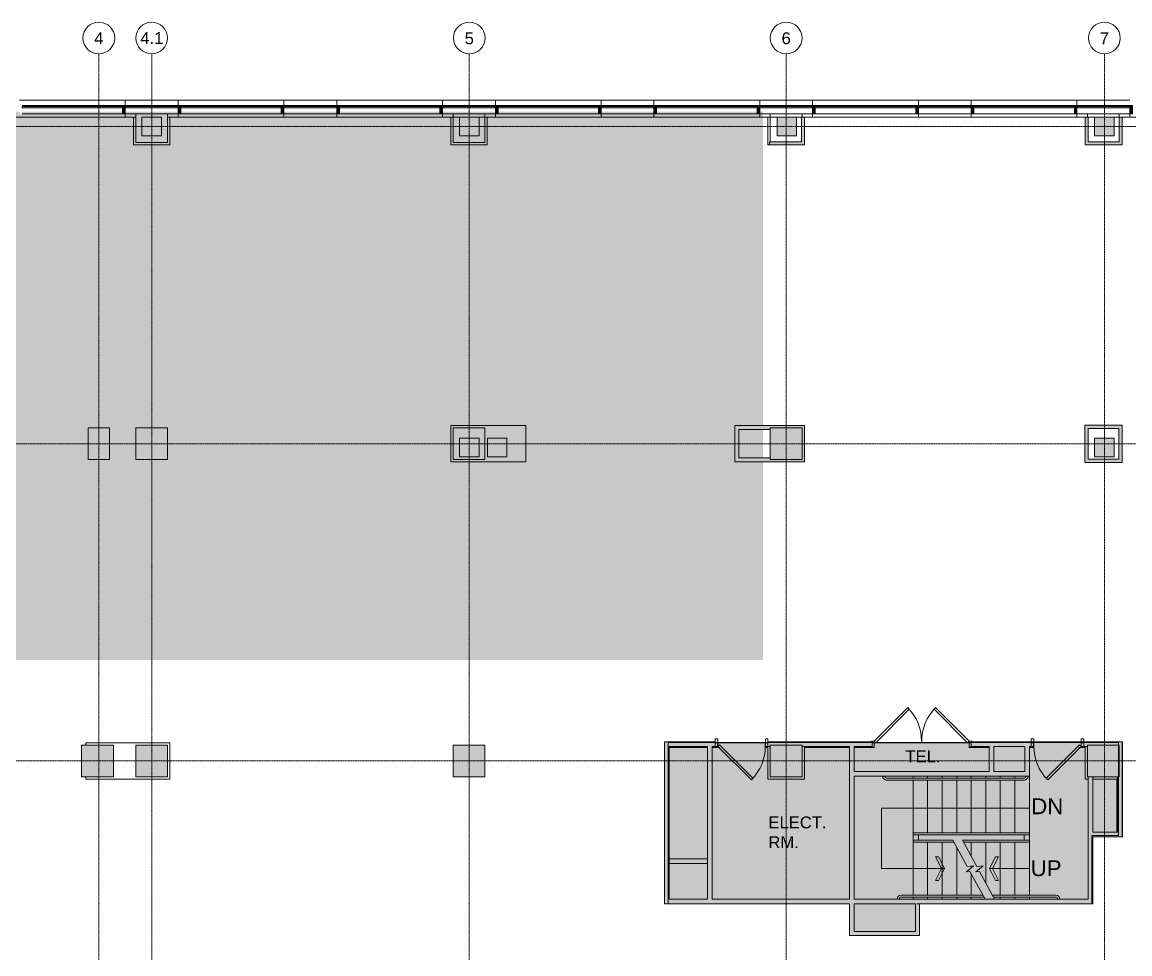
# Model space of a CAD drawing. Header units: inches. Extents: x 628 to 4002, y -382 to 1379.
# Drawn here: x 2270 to 3108, y 674 to 1379 of the extents above; entities that cross this region are included whole.
import ezdxf

# ---------------------------------------------------------------- set-up
doc = ezdxf.new("R2010")
doc.units = ezdxf.units.IN
doc.header["$MEASUREMENT"] = 0
doc.linetypes.add('Grid Line 1_2_', pattern=[0.875, 0.5, -0.125, 0.125, -0.125])
for name, color, linetype, lineweight in [('7200-WISCONSIN-AVE-6TH-FLOOR-031418_dwg', 8, 'Continuous', 9), ('A-DETL-GENF', 92, 'Continuous', 9), ('A-DETL-THIN', 151, 'Continuous', 9), ('A-DOOR', 31, 'Continuous', 13), ('A-DOOR-FRAM', 31, 'Continuous', 20), ('A-GLAZ-CURT', 52, 'Continuous', 13), ('A-GLAZ-CWMG', 51, 'Continuous', 13), ('A-WALL', 113, 'Continuous', 13), ('A-WALL-PATT', 111, 'Continuous', 13), ('Bb-col', 7, 'Continuous', 9), ('Bb-cor', 7, 'Continuous', 9), ('Bb-txt', 7, 'Continuous', 9), ('I-WALL', 2, 'Continuous', 13), ('Propidex Polylines', 7, 'Continuous', 9), ('S-COLS', 52, 'Continuous', 13), ('S-GRID', 1, 'Continuous', 9), ('S-GRID-IDEN', 1, 'Continuous', 9)]:
    doc.layers.add(name, color=color, linetype=linetype, lineweight=lineweight)
doc.styles.add('Arial', font='arial.ttf', dxfattribs={"height": 12})
doc.styles.add('Arial_1', font='arial.ttf', dxfattribs={"height": 9})
doc.styles.add('Swis721 Lt BT', font='swissl.ttf', dxfattribs={"height": 9})

# ---------------------------------------------------------------- blocks, each defined once
blk = doc.blocks.new('Concrete-Rectangular-Column - 24 x 24-4901126-6TH FLOOR DEMOLITION PLAN')
at = {"layer": 'S-COLS', "lineweight": 9}
blk.add_hatch(color=7, dxfattribs=at).paths.add_polyline_path([(12, -12), (12, 12), (-12, 12), (-12, -12)], flags=0)
at = {"layer": 'S-COLS', "color": 8, "lineweight": 20}
for p, q in [((12, 12), (-12, 12)), ((-12, 12), (-12, -12)), ((12, -12), (12, 12)), ((-12, -12), (12, -12))]:
    blk.add_line(p, q, dxfattribs=at)
blk = doc.blocks.new('Concrete-Rectangular-Column - 14_ x 14_-4901127-6TH FLOOR DEMOLITION PLAN')
at = {"layer": 'S-COLS', "lineweight": 9}
blk.add_hatch(color=7, dxfattribs=at).paths.add_polyline_path([(-7, -7.375), (7, -7.375), (7, 7.375), (-7, 7.375)], flags=0)
at = {"layer": 'S-COLS', "color": 8, "lineweight": 20}
for p, q in [((7, 7.375), (-7, 7.375)), ((-7, 7.375), (-7, -7.375)), ((7, -7.375), (7, 7.375)), ((-7, -7.375), (7, -7.375))]:
    blk.add_line(p, q, dxfattribs=at)
blk = doc.blocks.new('System Panel - Glazed-5927133-6TH FLOOR DEMOLITION PLAN')
at = {"layer": 'A-GLAZ-CURT', "lineweight": 9}
blk.add_hatch(color=7, dxfattribs=at).paths.add_polyline_path([(-38, 0.5), (-38, -0.5), (38, -0.5), (38, 0.5)], flags=0)
at = {"layer": 'A-GLAZ-CURT', "color": 8, "lineweight": 20}
for p, q in [((38, 0.5), (-38, 0.5)), ((-38, 0.5), (-38, -0.5)), ((38, -0.5), (38, 0.5)), ((-38, -0.5), (38, -0.5))]:
    blk.add_line(p, q, dxfattribs=at)
blk = doc.blocks.new('System Panel - Glazed-5927134-6TH FLOOR DEMOLITION PLAN')
at = {"layer": 'A-GLAZ-CURT', "lineweight": 9}
blk.add_hatch(color=7, dxfattribs=at).paths.add_polyline_path([(12, 0.5), (-20, 0.5), (-20, -0.5), (20, -0.5), (20, 0.5)], flags=0)
at = {"layer": 'A-GLAZ-CURT', "color": 8, "lineweight": 20}
for p, q in [((20, 0.5), (-20, 0.5)), ((-20, 0.5), (-20, -0.5)), ((20, -0.5), (20, 0.5)), ((-20, -0.5), (20, -0.5))]:
    blk.add_line(p, q, dxfattribs=at)
blk = doc.blocks.new('System Panel - Glazed-5927132-6TH FLOOR DEMOLITION PLAN')
at = {"layer": 'A-GLAZ-CURT', "lineweight": 9}
blk.add_hatch(color=7, dxfattribs=at).paths.add_polyline_path([(-20, 0.5), (-20, -0.5), (20, -0.5), (20, 0.5)], flags=0)
at = {"layer": 'A-GLAZ-CURT', "color": 8, "lineweight": 20}
for p, q in [((20, 0.5), (-20, 0.5)), ((-20, 0.5), (-20, -0.5)), ((20, -0.5), (20, 0.5)), ((-20, -0.5), (20, -0.5))]:
    blk.add_line(p, q, dxfattribs=at)
blk = doc.blocks.new('System Panel - Glazed-5927131-6TH FLOOR DEMOLITION PLAN')
at = {"layer": 'A-GLAZ-CURT', "lineweight": 9}
blk.add_hatch(color=7, dxfattribs=at).paths.add_polyline_path([(-38, 0.5), (-38, -0.5), (38, -0.5), (38, 0.5)], flags=0)
at = {"layer": 'A-GLAZ-CURT', "color": 8, "lineweight": 20}
for p, q in [((38, 0.5), (-38, 0.5)), ((-38, 0.5), (-38, -0.5)), ((38, -0.5), (38, 0.5)), ((-38, -0.5), (38, -0.5))]:
    blk.add_line(p, q, dxfattribs=at)
blk = doc.blocks.new('Rectangular Mullion - 2_ x 6_ rectangular-5927116-6TH FLOOR DEMOLITION PLAN')
at = {"layer": 'A-GLAZ-CWMG', "lineweight": 9}
blk.add_hatch(color=7, dxfattribs=at).paths.add_polyline_path([(-1, 1.37), (1, 1.37), (1, -4.88), (-1, -4.88), (-1, -3.81)], flags=0)
at = {"layer": 'A-GLAZ-CWMG', "color": 8, "lineweight": 20}
for p, q in [((-1, 1.37), (1, 1.37)), ((-1, -4.88), (-1, 1.37)), ((1, 1.37), (1, -4.88)), ((1, -4.88), (-1, -4.88))]:
    blk.add_line(p, q, dxfattribs=at)
blk = doc.blocks.new('Rectangular Mullion - 2_ x 6_ rectangular-V7-6TH FLOOR DEMOLITION PLAN')
at = {"layer": 'A-GLAZ-CWMG', "lineweight": 9}
for p, q in [((3154, 1316.13), (3230, 1316.13)), ((3154, 1309.88), (3230, 1309.88))]:
    blk.add_line(p, q, dxfattribs=at)
blk = doc.blocks.new('Rectangular Mullion - 2_ x 6_ rectangular-5911033-6TH FLOOR DEMOLITION PLAN')
at = {"layer": 'A-GLAZ-CWMG', "lineweight": 9}
for p, q in [((3112, 1316.13), (3152, 1316.13)), ((3112, 1309.88), (3152, 1309.88))]:
    blk.add_line(p, q, dxfattribs=at)
blk = doc.blocks.new('Rectangular Mullion - 2_ x 6_ rectangular-5911032-6TH FLOOR DEMOLITION PLAN')
at = {"layer": 'A-GLAZ-CWMG', "lineweight": 9}
for p, q in [((4354, 1316.13), (4430, 1316.13)), ((4354, 1309.88), (4430, 1309.88))]:
    blk.add_line(p, q, dxfattribs=at)
blk = doc.blocks.new('Single Flush - OTJ_SOLIDFLUSH_ALUM-6345899-6TH FLOOR DEMOLITION PLAN')
at = {"layer": 'A-DOOR', "color": 8, "lineweight": 20}
for p, q in [((-8.65, -25.84), (16.67, -0.51)), ((17.91, -1.75), (-7.42, -27.07)), ((16.67, -0.51), (17.91, -1.75)), ((-7.42, -27.07), (-8.65, -25.84))]:
    blk.add_line(p, q, dxfattribs=at)
at = {"layer": 'A-DOOR', "lineweight": 9}
blk.add_arc((17.91, -1.75), 35.81, 179.5, 225, dxfattribs=at)
at = {"layer": 'A-DOOR-FRAM', "color": 8}
for p, q in [((-20, 4), (-20, -1.75)), ((-20, 4), (-18, 4)), ((-18, 4), (-18, -1.75)), ((18, 4), (18, -1.75)), ((18, 4), (20, 4)), ((20, 4), (20, -1.75)), ((-20, -1.75), (-18, -1.75)), ((18, -1.75), (20, -1.75))]:
    blk.add_line(p, q, dxfattribs=at)
blk = doc.blocks.new('Single Flush - OTJ_SOLIDFLUSH_ALUM-6345622-6TH FLOOR DEMOLITION PLAN')
at = {"layer": 'A-DOOR', "color": 8, "lineweight": 20}
for p, q in [((-7.42, 27.07), (-8.65, 25.84)), ((-8.65, 25.84), (16.67, 0.51)), ((17.91, 1.75), (-7.42, 27.07)), ((16.67, 0.51), (17.91, 1.75))]:
    blk.add_line(p, q, dxfattribs=at)
at = {"layer": 'A-DOOR', "lineweight": 9}
blk.add_arc((17.91, 1.75), 35.81, 135, 180.5, dxfattribs=at)
at = {"layer": 'A-DOOR-FRAM', "color": 8}
for p, q in [((-20, -4), (-20, 1.75)), ((-20, 1.75), (-18, 1.75)), ((-18, -4), (-18, 1.75)), ((18, -4), (18, 1.75)), ((18, 1.75), (20, 1.75)), ((20, -4), (20, 1.75)), ((-20, -4), (-18, -4)), ((18, -4), (20, -4))]:
    blk.add_line(p, q, dxfattribs=at)
blk = doc.blocks.new('Double Flush - Int-F-WDMF-72_ x 84_-6345644-6TH FLOOR DEMOLITION PLAN')
at = {"layer": 'A-DOOR', "color": 8, "lineweight": 20}
for p, q in [((-35.91, 2.25), (-10.58, 27.57)), ((-9.35, 26.34), (-34.67, 1.01)), ((-10.58, 27.57), (-9.35, 26.34)), ((10.58, 27.57), (9.35, 26.34)), ((9.35, 26.34), (34.67, 1.01)), ((35.91, 2.25), (10.58, 27.57)), ((-34.67, 1.01), (-35.91, 2.25)), ((34.67, 1.01), (35.91, 2.25))]:
    blk.add_line(p, q, dxfattribs=at)
at = {"layer": 'A-DOOR', "lineweight": 9}
for centre, start, end in [((-35.91, 2.25), 359.5, 45), ((35.91, 2.25), 135, 180.5)]:
    blk.add_arc(centre, 35.81, start, end, dxfattribs=at)
at = {"layer": 'A-DOOR-FRAM', "color": 8}
for p, q in [((-38, 2.25), (-36, 2.25)), ((-38, 2.25), (-38, 1.75)), ((-38, 1.75), (-37.5, 1.75)), ((-37.5, -1.75), (-37.5, 1.75)), ((-36, -2.25), (-36, 2.25)), ((36, -2.25), (36, 2.25)), ((36, 2.25), (38, 2.25)), ((37.5, 1.75), (38, 1.75)), ((37.5, -1.75), (37.5, 1.75)), ((38, 2.25), (38, 1.75)), ((-38, -1.75), (-37.5, -1.75)), ((-38, -2.25), (-38, -1.75)), ((-38, -2.25), (-36, -2.25)), ((36, -2.25), (38, -2.25)), ((37.5, -1.75), (38, -1.75)), ((38, -2.25), (38, -1.75))]:
    blk.add_line(p, q, dxfattribs=at)
blk = doc.blocks.new('7200-WISCONSIN-AVE-6TH-FLOOR-031418_dwg-5450642-6TH FLOOR DEMOLITION PLAN')
at = {"layer": 'Bb-col'}
for p, q in [((3720, 1288.63), (3720, 1309.88)), ((3720, 1288.63), (3720, 1309.88)), ((3744, 1309.88), (3744, 1307.13)), ((3744, 1309.88), (3744, 1307.13)), ((3960, 1307.13), (3960, 1309.88)), ((3984, 1309.88), (3984, 1307.13)), ((3264, 1072.13), (3240, 1072.13)), ((3220, 832.13), (3204, 832.13)), ((3264, 832.13), (3240, 832.13)), ((3504, 832.13), (3480, 832.13)), ((3718.25, 831.12), (3718.25, 806.38)), ((3958.25, 831.12), (3958.25, 806.38)), ((3202.25, 808.12), (3202.25, 806.38)), ((3958.25, 806.38), (3960.5, 806.38)), ((3964, 806.38), (3982.75, 806.38))]:
    blk.add_line(p, q, dxfattribs=at)
at = {"layer": 'Bb-col', "flags": 128}
for points in [[(3264, 1309.88), (3264, 1288.13), (3240, 1288.13), (3240, 1309.88)], [(3504, 1309.88), (3504, 1288.13), (3480, 1288.13), (3480, 1309.88)], [(3202.25, 806.38), (3265.75, 806.38), (3265.75, 833.88), (3202.25, 833.88), (3202.25, 832.12)], [(3718.25, 806.38), (3745.75, 806.38), (3745.75, 831.12)]]:
    blk.add_lwpolyline(points, dxfattribs=at)
for points in [[(3478.25, 1046.38), (3535, 1046.38), (3535, 1073.88), (3478.25, 1073.88)], [(3204, 1072.13), (3220, 1072.13), (3220, 1048.13), (3204, 1048.13)], [(3480, 1048.13), (3504, 1048.13), (3504, 1072.13), (3480, 1072.13)]]:
    blk.add_lwpolyline(points, close=True, dxfattribs=at)
at = {"layer": 'Bb-cor'}
for p, q in [((3232, 1320.13), (3152, 1320.13)), ((3472, 1320.13), (3472, 1316.13)), ((3712, 1320.13), (3712, 1316.13)), ((3952, 1320.13), (3952, 1316.13)), ((3272, 1307.13), (3272, 1309.88)), ((3392, 1309.88), (3392, 1307.13)), ((3512, 1307.13), (3512, 1309.88)), ((3832, 1307.13), (3832, 1309.88)), ((3872, 1309.88), (3872, 1307.13)), ((3632, 1307.13), (3592, 1307.13)), ((3752, 1307.13), (3745.75, 1307.13)), ((3672.5, 830.38), (3643.5, 830.38)), ((3680, 830.38), (3676, 830.38)), ((3745.75, 830.38), (3780, 830.38)), ((3798.5, 833.88), (3800.3, 833.88)), ((3870.5, 833.88), (3868.7, 833.88)), ((3885.5, 830.38), (3870.5, 830.38)), ((3919.13, 833.88), (3917.25, 833.88)), ((3955.12, 830.38), (3953.38, 830.38)), ((3783.5, 812.13), (3885.5, 812.13)), ((3912, 807.13), (3808, 807.13)), ((3912, 805.63), (3808, 805.63)), ((3828, 807.13), (3828, 808.62)), ((3828, 718.63), (3828, 805.63)), ((3839, 807.13), (3839, 808.62)), ((3839, 765.63), (3839, 805.63)), ((3850, 807.13), (3850, 808.62)), ((3850, 765.63), (3850, 805.63)), ((3861, 807.13), (3861, 808.62)), ((3861, 765.63), (3861, 805.63)), ((3872, 807.13), (3872, 808.62)), ((3872, 765.63), (3872, 805.63)), ((3883, 807.13), (3883, 808.62)), ((3883, 765.63), (3883, 805.63)), ((3912.5, 812.13), (3889, 812.13)), ((3894, 807.13), (3894, 808.62)), ((3894, 765.63), (3894, 805.63)), ((3905, 807.13), (3905, 808.62)), ((3905, 765.63), (3905, 805.63)), ((3916, 718.63), (3916, 808.62)), ((3982.25, 806.38), (3982.25, 766.13)), ((3858.92, 758.63), (3828, 758.63)), ((3839, 718.63), (3839, 758.63)), ((3850, 718.63), (3850, 758.63)), ((3861, 718.63), (3861, 754.83)), ((3916, 758.63), (3866.17, 758.63)), ((3872, 747.98), (3872, 758.63)), ((3883, 727.9), (3883, 758.63)), ((3894, 718.63), (3894, 758.63)), ((3905, 718.63), (3905, 758.63)), ((3672.5, 746.13), (3643.5, 746.13)), ((3672.5, 742.63), (3643.5, 742.63)), ((3872, 718.63), (3872, 734.75)), ((3643.5, 715.63), (3672.5, 715.63)), ((3780, 715.63), (3676, 715.63)), ((3960.5, 715.63), (3783.5, 715.63)), ((3880.83, 718.63), (3819, 718.63)), ((3881.66, 717.13), (3819, 717.13)), ((3828, 715.63), (3828, 717.13)), ((3839, 715.63), (3839, 717.13)), ((3850, 715.63), (3850, 717.13)), ((3861, 715.63), (3861, 717.13)), ((3872, 715.63), (3872, 717.13)), ((3936, 718.63), (3888.08, 718.63)), ((3936, 717.13), (3888.9, 717.13)), ((3894, 715.63), (3894, 717.13)), ((3905, 715.63), (3905, 717.13)), ((3916, 715.63), (3916, 717.13))]:
    blk.add_line(p, q, dxfattribs=at)
at = {"layer": 'Bb-cor', "flags": 128}
for points in [[(3272, 1320.13), (3232, 1320.13), (3232, 1316.13)], [(3272, 1316.13), (3272, 1320.13), (3352, 1320.13)], [(3352, 1316.13), (3352, 1320.13), (3392, 1320.13), (3392, 1316.13)], [(3392, 1320.13), (3472, 1320.13), (3512, 1320.13)], [(3512, 1316.13), (3512, 1320.13), (3592, 1320.13)], [(3592, 1316.13), (3592, 1320.13), (3632, 1320.13), (3632, 1316.13)], [(3632, 1320.13), (3712, 1320.13), (3752, 1320.13)], [(3752, 1316.13), (3752, 1320.13), (3832, 1320.13)], [(3832, 1316.13), (3832, 1320.13), (3872, 1320.13), (3872, 1316.13)], [(3872, 1320.13), (3952, 1320.13), (3992, 1320.13)], [(3232, 1307.13), (3152, 1307.13), (3112, 1307.13), (3112, 1309.88)], [(3232, 1309.88), (3232, 1307.13), (3240, 1307.13)], [(3467.81, 1307.13), (3405.38, 1307.13), (3472, 1307.13), (3392, 1307.13), (3352, 1307.13), (3352, 1309.88)], [(3472, 1309.88), (3472, 1307.13), (3480, 1307.13)], [(3504, 1307.13), (3512, 1307.13), (3592, 1307.13), (3592, 1309.88)], [(3632, 1309.88), (3632, 1307.13), (3712, 1307.13)], [(3712, 1309.88), (3712, 1307.13), (3720, 1307.13)], [(3952, 1307.13), (3872, 1307.13), (3832, 1307.13), (3752, 1307.13), (3752, 1309.88)], [(3952, 1309.88), (3952, 1307.13), (3958.25, 1307.13)], [(3265.75, 1307.13), (3265.75, 1286.38), (3238.25, 1286.38), (3238.25, 1307.13)], [(3264, 1307.13), (3272, 1307.13), (3352, 1307.13)], [(3505.75, 1307.13), (3505.75, 1286.38), (3478.25, 1286.38), (3478.25, 1307.13)], [(3719.48, 1286.38), (3718.25, 1286.38), (3718.25, 1307.13)], [(4194, 1307.13), (4112, 1307.13), (4072, 1307.13), (3992, 1307.13), (3986.25, 1307.13)], [(3678.25, 833.88), (3680, 833.88), (3680, 830.38), (3681.8, 830.38)], [(3718.25, 833.88), (3716, 833.88), (3716, 830.38), (3718.25, 830.38)], [(3797, 833.88), (3798.5, 833.88), (3798.5, 830.38), (3783.5, 830.38)], [(3872, 833.88), (3870.5, 833.88), (3870.5, 830.38)], [(3916, 830.38), (3919.13, 830.38), (3919.13, 833.88)], [(3958.25, 830.38), (3955.12, 830.38), (3955.12, 833.88), (3957.25, 833.88)], [(3916, 765.63), (3828, 765.63), (3828, 764.13), (3916, 764.13)], [(3889.72, 715.63), (3878.27, 736.54), (3875.57, 736.27), (3881.02, 740.69), (3876.26, 740.21), (3865.35, 760.13), (3916, 760.13), (3912, 760.13), (3912, 764.13), (3916, 764.13), (3916, 760.13)], [(3882.48, 715.63), (3871.02, 736.54), (3868.32, 736.27), (3873.77, 740.69), (3869.01, 740.21), (3858.1, 760.13), (3828, 760.13)]]:
    blk.add_lwpolyline(points, dxfattribs=at)
blk.add_lwpolyline([(3832, 760.13), (3828, 760.13), (3828, 764.13), (3832, 764.13)], close=True, dxfattribs=at)
at = {"layer": 'Bb-cor'}
for centre, radius, start, end in [((3808, 808.63), 3, 180.21362, 270.00001), ((3808, 808.63), 1.5, 180.43599, 270.00001), ((3912, 808.63), 3, 270.00001, 359.78638), ((3912, 808.63), 1.5, 270.00001, 359.56401), ((3819, 715.63), 3, 90.00001, 180.00001), ((3819, 715.63), 1.5, 90.00001, 180.00001), ((3936, 715.63), 3, 0, 90), ((3936, 715.63), 1.5, 0, 90)]:
    blk.add_arc(centre, radius, start, end, dxfattribs=at)
at = {"layer": 'Bb-txt'}
for p, q in [((3872, 739.25), (3872, 740.51)), ((3916, 738.63), (3885.67, 738.63))]:
    blk.add_line(p, q, dxfattribs=at)
at = {"layer": 'Bb-txt', "flags": 128}
for points in [[(3916, 784.51), (3804, 784.51), (3804, 738.63), (3852, 738.63)], [(3890.32, 729.6), (3885.81, 738.63), (3890.32, 747.66)], [(3892.58, 729.6), (3890.32, 729.6), (3885.81, 738.63), (3888.07, 738.63), (3892.58, 729.6), (3888.07, 738.63), (3892.58, 747.66), (3888.07, 738.63), (3885.81, 738.63), (3890.32, 747.66), (3892.58, 747.66)]]:
    blk.add_lwpolyline(points, dxfattribs=at)
for points in [[(3847.35, 747.66), (3851.86, 738.63), (3847.35, 729.6), (3845.09, 729.6), (3849.61, 738.63), (3845.09, 747.66)], [(3845.09, 747.66), (3849.61, 738.63), (3851.86, 738.63), (3847.35, 747.66)], [(3845.09, 729.6), (3849.61, 738.63), (3851.86, 738.63), (3847.35, 729.6)]]:
    blk.add_lwpolyline(points, close=True, dxfattribs=at)
at = {"layer": 'Propidex Polylines'}
for p, q in [((3743.5, 1307.13), (3739.87, 1307.13)), ((3965.37, 1307.13), (3960.5, 1307.13)), ((3984, 1307.13), (3980.12, 1307.13)), ((3718.25, 833.88), (3678.25, 833.88)), ((3872, 833.88), (3797, 833.88)), ((3783.5, 812.13), (3885.5, 812.13)), ((3885.5, 812.13), (3783.5, 812.13)), ((3889, 812.13), (3912.5, 812.13)), ((3912.5, 812.13), (3889, 812.13))]:
    blk.add_line(p, q, dxfattribs=at)
at = {"layer": 'Propidex Polylines', "flags": 128}
for points in [[(3392, 1309.88), (3392, 1307.13), (3352, 1307.13), (3352, 1309.88)], [(3484.87, 1307.13), (3472, 1307.13), (3472, 1309.88)], [(3512, 1309.88), (3512, 1307.13), (3499.62, 1307.13)], [(3632, 1309.88), (3632, 1307.13), (3592, 1307.13), (3592, 1309.88)], [(3725.12, 1307.13), (3712, 1307.13), (3712, 1309.88)], [(3752, 1309.88), (3752, 1307.13), (3745.75, 1307.13)], [(3872, 1309.88), (3872, 1307.13), (3832, 1307.13), (3832, 1309.88)], [(3958.25, 1307.13), (3952, 1307.13), (3952, 1309.88)], [(3992, 1309.88), (3992, 1307.13), (3986.25, 1307.13)], [(3986.25, 762.63), (3986.5, 762.63), (3986.5, 834.63), (3912.5, 834.63)]]:
    blk.add_lwpolyline(points, dxfattribs=at)
at = {"layer": 'Bb-txt', "attachment_point": 1, "line_spacing_factor": 0.941778}
for s, insert, char_height, width, style in [('TEL.', (3822.22, 828.1), 9, 31.7337, 'Arial_1'), ('DN', (3917.43, 791.84), 12, 28.7954, 'Arial'), ('ELECT.', (3718.56, 778.13), 9, 52.559, 'Arial_1'), ('RM.', (3718.56, 763.13), 9, 27.4364, 'Arial_1'), ('UP', (3916.98, 744.96), 12, 27.767, 'Arial')]:
    blk.add_mtext(s, dxfattribs=dict(at, insert=insert, char_height=char_height, width=width, style=style))
blk = doc.blocks.new('Grid - Grid Head - Circle-50561-6TH FLOOR DEMOLITION PLAN')
at = {"layer": 'S-GRID-IDEN'}
blk.add_circle((0, 0), 0.125, dxfattribs=at)

msp = doc.modelspace()

# ---------------------------------------------------------------- hatches: boundary and pattern name
at = {"layer": 'A-DETL-GENF'}
h = msp.add_hatch(color=9, dxfattribs=at)
h.paths.add_polyline_path([(2940.08, 691.12), (2945.43, 691.12), (2945.43, 712.12), (2899.18, 712.12), (2899.18, 691.12), (2920.18, 691.12)], flags=0)
h.paths.add_polyline_path([(3028.18, 715.62), (3076.18, 715.62), (3076.18, 808.12), (3075.68, 808.12), (3075.68, 831.12), (3072.93, 831.12), (3072.93, 833.98), (3032.93, 833.98), (3032.93, 831.12), (3031.68, 831.12), (3031.68, 808.62), (2899.18, 808.62), (2899.18, 715.62), (3004.68, 715.62)], flags=0)
h.paths.add_polyline_path([(2859.68, 715.62), (2895.68, 715.62), (2895.68, 831.12), (2859.68, 831.12), (2859.68, 808.12), (2835.68, 808.12), (2835.68, 831.12), (2833.93, 831.12), (2833.93, 833.98), (2793.93, 833.98), (2793.93, 831.12), (2791.68, 831.12), (2791.68, 715.62), (2835.68, 715.62)], flags=0)
h.paths.add_polyline_path([(2759.18, 715.62), (2788.18, 715.62), (2788.18, 831.12), (2759.18, 831.12), (2759.18, 780.56)], flags=0)
h.paths.add_polyline_path([(3096.24, 766.13), (3098.43, 766.13), (3098.43, 808.12), (3079.68, 808.12), (3079.68, 766.13), (3084.99, 766.13)], flags=0)
h.paths.add_polyline_path([(1964.37, 1211.78), (1957.75, 1231.58), (1959.65, 1232.21), (1966.27, 1212.41), (1964.88, 1211.95)], flags=0)
h.paths.add_polyline_path([(1931.4, 1310.42), (1924.78, 1330.21), (1926.68, 1330.85), (1933.3, 1311.05)], flags=0)
h.paths.add_polyline_path([(1778.03, 805.76), (1949.48, 865.19), (1932.68, 915.45), (1924.38, 912.67), (1903.46, 975.27), (1911.29, 977.89), (1887.34, 1049.52), (1873.62, 1044.93), (1866.01, 1067.69), (1888.77, 1075.3), (1896.38, 1052.54), (1892.08, 1051.1), (1917.14, 976.15), (1909.31, 973.54), (1928.02, 917.58), (1934.89, 919.88), (1953.52, 864.14), (2038.06, 892.4), (2036.98, 895.52), (2037.45, 895.68), (2019.28, 948.09), (2056.29, 960.45), (2062, 943.39), (2106.57, 958.29), (2098.57, 982.23), (2101.89, 983.34), (2102.6, 981.21), (2150.97, 997.38), (2149.7, 1001.17), (2153.49, 1002.44), (2152.23, 1006.23), (2156.02, 1007.5), (2143.97, 1043.54), (2140.17, 1042.29), (2138.91, 1046.07), (2135.12, 1044.8), (2133.85, 1048.59), (2128.16, 1046.69), (2127.05, 1050.01), (2161.19, 1061.42), (2109.2, 1216.96), (1960.77, 1167.35), (1992.63, 1072.03), (2034.84, 1086.14), (2054.97, 1025.91), (2084.37, 1035.74), (2089.21, 1021.28), (2085.89, 1020.17), (2082.16, 1031.31), (2044.76, 1018.81), (2043.65, 1022.13), (2046.43, 1023.06), (2028.2, 1077.6), (1984.58, 1063.01), (2002.81, 1008.48), (2011.4, 1011.35), (2012.51, 1008.03), (2000.6, 1004.05), (1950.35, 1154.37), (1949.04, 1153.94), (1942.58, 1173.26), (1961.91, 1179.72), (1952.52, 1207.82), (1964.37, 1211.78), (1973.57, 1184.28), (2054.18, 1211.22), (2022.48, 1306.07), (1941.86, 1279.12), (1951.06, 1251.61), (1939.2, 1247.65), (1919.57, 1306.46), (1931.4, 1310.42), (1940.59, 1282.91), (2021.21, 1309.86), (2012.33, 1336.44), (1924.81, 1336.44), (1926.6, 1331.08), (1924.7, 1330.45), (1922.7, 1336.44), (1775.64, 1336.44), (1785.81, 1306.03), (1773.95, 1302.07), (1764.76, 1329.57), (1676.53, 1300.08), (1708.23, 1205.24), (1796.46, 1234.73), (1787.27, 1262.24), (1799.12, 1266.2), (1818.78, 1207.4), (1806.92, 1203.43), (1797.73, 1230.94), (1709.5, 1201.45), (1741.2, 1106.6), (1829.43, 1136.1), (1820.24, 1163.6), (1832.09, 1167.56), (1841.49, 1139.47), (1860.78, 1145.92), (1867.24, 1126.59), (1866.89, 1126.48), (1879.25, 1089.49), (1874.51, 1087.9), (1858.5, 1135.8), (1692.06, 1080.16), (1721.39, 992.43), (1866.01, 1040.78), (1867.12, 1037.46), (1719.18, 988), (1622.17, 1278.2), (1668.17, 1293.58), (1669.28, 1290.26), (1626.6, 1275.99), (1690.48, 1084.9), (1733.15, 1099.17), (1731.72, 1103.43), (1737.88, 1105.49), (1660.69, 1336.44), (1614.83, 1336.4), (1614.83, 1306.46), (1611.33, 1306.46), (1611.33, 1335.83), (1611.13, 1336.44), (1586.27, 1336.44), (1586.27, 1306.46), (1600.64, 1306.46), (1704.33, 996.28), (1713.34, 999.29), (1776.39, 810.66)], flags=0)
h.paths.add_polyline_path([(3004.68, 812.12), (3028.18, 812.12), (3028.18, 831.12), (3004.68, 831.12), (3004.68, 830.88)], flags=0)
h.paths.add_polyline_path([(2899.18, 812.12), (3001.18, 812.12), (3001.18, 831.12), (2987.68, 831.12), (2987.68, 833.98), (2912.68, 833.98), (2912.68, 831.12), (2899.18, 831.12), (2899.18, 825.79)], flags=0)
h.paths.add_polyline_path([(2041.85, 893.66), (2050.69, 896.62), (2830.14, 896.62), (2830.14, 1046.38), (2808.93, 1046.38), (2808.93, 1073.88), (2830.14, 1073.88), (2830.14, 1311.48), (2827.68, 1311.48), (2827.68, 1309.88), (2825.68, 1309.88), (2825.68, 1311.48), (2749.68, 1311.48), (2749.68, 1309.88), (2747.68, 1309.88), (2747.68, 1311.48), (2707.68, 1311.48), (2707.68, 1309.88), (2705.68, 1309.88), (2705.68, 1311.48), (2629.68, 1311.48), (2629.68, 1309.88), (2627.68, 1309.88), (2627.68, 1311.48), (2587.68, 1311.48), (2587.68, 1309.88), (2585.68, 1309.88), (2585.68, 1311.48), (2509.68, 1311.48), (2509.68, 1309.88), (2507.68, 1309.88), (2507.68, 1311.48), (2467.68, 1311.48), (2467.68, 1309.88), (2465.68, 1309.88), (2465.68, 1311.48), (2389.68, 1311.48), (2389.68, 1309.88), (2387.68, 1309.88), (2387.68, 1311.48), (2347.68, 1311.48), (2347.68, 1309.88), (2345.68, 1309.88), (2345.68, 1311.48), (2269.68, 1311.48), (2269.68, 1309.88), (2267.68, 1309.88), (2267.68, 1311.48), (2227.68, 1311.48), (2227.68, 1309.88), (2225.68, 1309.88), (2225.68, 1311.48), (2149.68, 1311.48), (2149.68, 1309.88), (2147.68, 1309.88), (2147.68, 1307.13), (2108.42, 1307.13), (2108.42, 1311.48), (2090.78, 1311.48), (2118.44, 1228.75), (2064.85, 1210.84), (2066.83, 1204.91), (2110.46, 1219.49), (2163.09, 1062.06), (2165.93, 1063.01), (2126.68, 1180.45), (2126.68, 1285.62), (2128.68, 1285.62), (2128.68, 1180.77), (2187.17, 1005.79), (2103.71, 977.89), (2114.36, 946.01), (2033.12, 918.86), (2041.15, 895.68)], flags=0)
h.paths.add_polyline_path([(2031.6, 923.23), (2057.89, 932.01), (2050.29, 954.76), (2023.75, 945.89), (2028.17, 933.12)], flags=0)
h.paths.add_polyline_path([(2061.21, 933.12), (2061.68, 933.28), (2060.14, 937.89), (2059.67, 937.73)], flags=0)
h.paths.add_polyline_path([(2065, 934.39), (2109.58, 949.29), (2108.04, 953.9), (2063.46, 939), (2064.81, 934.95)], flags=0)
h.paths.add_polyline_path([(2058.2, 942.12), (2058.68, 942.28), (2054.08, 956.03), (2053.61, 955.87), (2057.89, 943.05)], flags=0)
h.paths.add_polyline_path([(2152.87, 998.01), (2184.16, 1008.47), (2166.89, 1060.16), (2166.41, 1060), (2174.02, 1037.24), (2151.26, 1029.63), (2143.65, 1052.39), (2135.59, 1049.7), (2136.38, 1047.33), (2140.17, 1048.6), (2141.44, 1044.8), (2145.24, 1046.07), (2158.55, 1006.24), (2154.76, 1004.97), (2156.02, 1001.17), (2152.23, 999.91), (2152.82, 998.14)], flags=0)
h.paths.add_polyline_path([(2379.68, 1048.12), (2355.68, 1048.12), (2355.68, 1072.12), (2379.68, 1072.12)], flags=0)
h.paths.add_polyline_path([(2811.93, 1049.38), (2830.14, 1049.38), (2830.14, 1070.88), (2811.93, 1070.88)], flags=0)
h.paths.add_polyline_path([(2615.3, 1050.25), (2600.55, 1050.25), (2600.55, 1064.25), (2615.3, 1064.25)], flags=0)
h.paths.add_polyline_path([(2621.62, 1050.25), (2621.62, 1064.25), (2636.37, 1064.25), (2636.37, 1050.25)], flags=0)
h.paths.add_polyline_path([(1981.25, 1068.23), (1990.74, 1071.4), (1958.24, 1168.61), (1964.88, 1170.83), (1962.98, 1176.52), (1946.86, 1171.13), (1980.19, 1071.4)], flags=0)
h.paths.add_polyline_path([(1843.19, 1134.37), (1857.39, 1139.12), (1857.23, 1139.59), (1843.03, 1134.84)], flags=0)
h.paths.add_polyline_path([(1818.34, 1162.97), (1811.72, 1182.77), (1813.62, 1183.4), (1820.24, 1163.6)], flags=0)
h.paths.add_polyline_path([(1811.64, 1183), (1805.03, 1202.8), (1806.92, 1203.43), (1813.54, 1183.64), (1811.72, 1183.03)], flags=0)
h.paths.add_polyline_path([(2057.5, 1212.33), (2113.93, 1231.2), (2078.75, 1336.44), (2016.02, 1336.44), (2056.81, 1214.39)], flags=0)
h.paths.add_polyline_path([(1957.67, 1231.82), (1951.06, 1251.61), (1952.95, 1252.25), (1959.57, 1232.45), (1957.75, 1231.84)], flags=0)
h.paths.add_polyline_path([(1785.37, 1261.6), (1778.75, 1281.4), (1780.65, 1282.03), (1787.27, 1262.24)], flags=0)
h.paths.add_polyline_path([(1778.67, 1281.64), (1772.06, 1301.44), (1773.95, 1302.07), (1780.57, 1282.27), (1778.75, 1281.66)], flags=0)
h.paths.add_polyline_path([(2600.55, 1293.13), (2600.55, 1307.13), (2615.3, 1307.13), (2615.3, 1293.13), (2600.55, 1293.13)], flags=0)
h.paths.add_polyline_path([(2375.05, 1293.13), (2360.3, 1293.13), (2360.3, 1307.13), (2375.05, 1307.13)], flags=0)
h.paths.add_polyline_path([(2134.8, 1293.13), (2120.05, 1293.13), (2120.05, 1307.13), (2134.8, 1307.13)], flags=0)
h.paths.add_polyline_path([(1675.26, 1303.87), (1763.49, 1333.37), (1762.46, 1336.44), (1664.38, 1336.44), (1674.4, 1306.46)], flags=0)
at = {"layer": 'A-WALL-PATT', "lineweight": 9}
for points in [[(2861.43, 1286.38), (2861.43, 1307.13), (2859.18, 1307.13), (2859.18, 1286.38)], [(3076.18, 1288.63), (3076.18, 1307.13), (3073.93, 1307.13), (3073.93, 1288.63)], [(3101.93, 1286.38), (3101.93, 1307.13), (3099.68, 1307.13), (3099.68, 1286.38)], [(2835.16, 1286.38), (2859.18, 1286.38), (2859.18, 1288.63), (2835.16, 1288.63)], [(3099.68, 1286.38), (3099.68, 1288.63), (3073.93, 1288.63), (3073.93, 1286.38), (3096.24, 1286.38)], [(2861.43, 1070.88), (2861.43, 1073.88), (2808.93, 1073.88), (2808.93, 1070.88), (2835.68, 1070.88), (2835.68, 1072.12), (2859.68, 1072.12), (2859.68, 1070.88)], [(3076.05, 1071.75), (3101.8, 1071.75), (3101.8, 1074.25), (3073.55, 1074.25), (3073.55, 1071.75)], [(2808.93, 1049.38), (2811.93, 1049.38), (2811.93, 1070.88), (2808.93, 1070.88), (2808.93, 1049.57)], [(2861.43, 1046.38), (2861.43, 1070.88), (2859.68, 1070.88), (2859.68, 1048.12), (2858.43, 1048.12), (2858.43, 1046.38), (2859.68, 1046.38)], [(3073.55, 1046), (3076.05, 1046), (3076.05, 1071.75), (3073.55, 1071.75), (3073.55, 1046.38)], [(3101.8, 1048.5), (3101.8, 1071.75), (3099.3, 1071.75), (3099.3, 1048.5)], [(2858.43, 1046.38), (2858.43, 1048.12), (2835.68, 1048.12), (2835.68, 1049.38), (2808.93, 1049.38), (2808.93, 1046.38), (2835.68, 1046.38)], [(3095.8, 1046), (3101.8, 1046), (3101.8, 1048.5), (3076.05, 1048.5), (3076.05, 1046), (3081.05, 1046)], [(2755.68, 712.12), (2759.18, 712.12), (2759.18, 834.62), (2755.68, 834.62)], [(2791.68, 715.62), (2791.68, 831.12), (2788.18, 831.12), (2788.18, 715.62)], [(2899.18, 691.12), (2899.18, 831.12), (2895.68, 831.12), (2895.68, 691.12)], [(3001.18, 812.12), (3004.68, 812.12), (3004.68, 831.12), (3001.18, 831.12), (3001.18, 812.57)], [(3031.68, 812.12), (3031.68, 831.12), (3028.18, 831.12), (3028.18, 812.12)], [(3101.93, 762.63), (3101.93, 831.12), (3099.68, 831.12), (3099.68, 808.12), (3098.43, 808.12), (3098.43, 762.63), (3099.68, 762.63)], [(3031.68, 808.62), (3031.68, 812.12), (2899.18, 812.12), (2899.18, 808.62)], [(3079.68, 712.12), (3079.68, 808.12), (3076.18, 808.12), (3076.18, 712.12)], [(3098.43, 762.63), (3098.43, 766.13), (3079.68, 766.13), (3079.68, 762.63), (3096.24, 762.63)], [(2945.43, 688.12), (2948.43, 688.12), (2948.43, 712.12), (2945.43, 712.12), (2945.43, 691.12)], [(2945.43, 688.12), (2945.43, 691.12), (2895.68, 691.12), (2895.68, 688.12), (2899.18, 688.12)]]:
    msp.add_hatch(color=7, dxfattribs=at).paths.add_polyline_path(points, flags=0)
h = msp.add_hatch(color=7, dxfattribs=at)
h.paths.add_polyline_path([(3075.68, 831.12), (3075.68, 832.12), (3099.68, 832.12), (3099.68, 831.12), (3101.93, 831.12), (3101.93, 834.62), (3072.93, 834.62), (3072.93, 831.12)], flags=0)
h.paths.add_polyline_path([(2987.68, 831.12), (3032.93, 831.12), (3032.93, 834.62), (2987.68, 834.62)], flags=0)
h.paths.add_polyline_path([(2859.68, 831.12), (2912.68, 831.12), (2912.68, 834.62), (2833.93, 834.62), (2833.93, 831.12), (2835.68, 831.12), (2835.68, 832.12), (2859.68, 832.12)], flags=0)
h.paths.add_polyline_path([(2788.18, 831.12), (2793.93, 831.12), (2793.93, 834.62), (2759.18, 834.62), (2759.18, 831.12)], flags=0)
h = msp.add_hatch(color=7, dxfattribs=at)
h.paths.add_polyline_path([(3076.18, 712.12), (3076.18, 715.62), (2899.18, 715.62), (2899.18, 712.12), (2948.43, 712.12)], flags=0)
h.paths.add_polyline_path([(2895.68, 712.12), (2895.68, 715.62), (2759.18, 715.62), (2759.18, 712.12), (2859.68, 712.12)], flags=0)

# ---------------------------------------------------------------- linework, layer by layer
at = {"layer": 'A-DETL-THIN'}
for p, q in [((2758.34, 833.98), (2758.34, 712.12)), ((3099.21, 833.98), (2758.34, 833.98)), ((3099.21, 763.73), (3099.21, 833.98)), ((3078.84, 712.13), (3078.84, 763.73)), ((3078.84, 763.73), (3099.21, 763.73)), ((2758.34, 712.12), (2895.68, 712.12)), ((2946.43, 712.13), (3078.84, 712.13))]:
    msp.add_line(p, q, dxfattribs=at)
at = {"layer": 'A-WALL', "color": 8, "lineweight": 20}
for p, q in [((2861.43, 1073.88), (2808.93, 1073.88)), ((2808.93, 1073.88), (2808.93, 1046.38)), ((2861.43, 1046.38), (2861.43, 1073.88)), ((2811.93, 1070.88), (2835.68, 1070.88)), ((2811.93, 1049.38), (2811.93, 1070.88)), ((2835.68, 1049.38), (2811.93, 1049.38)), ((2808.93, 1046.38), (2861.43, 1046.38)), ((2945.43, 712.12), (2945.43, 691.12)), ((2948.43, 688.12), (2948.43, 712.12)), ((2895.68, 691.12), (2895.68, 688.12)), ((2895.68, 688.12), (2948.43, 688.12)), ((2945.43, 691.12), (2899.18, 691.12))]:
    msp.add_line(p, q, dxfattribs=at)
at = {"layer": 'I-WALL', "color": 8, "lineweight": 20}
for p, q in [((2859.18, 1307.13), (2859.18, 1288.63)), ((2861.43, 1307.13), (2859.18, 1307.13)), ((2861.43, 1286.38), (2861.43, 1307.13)), ((3076.18, 1307.13), (3073.93, 1307.13)), ((3073.93, 1307.13), (3073.93, 1286.38)), ((3076.18, 1288.63), (3076.18, 1307.13)), ((3101.93, 1307.13), (3099.68, 1307.13)), ((3099.68, 1307.13), (3099.68, 1288.63)), ((3101.93, 1286.38), (3101.93, 1307.13)), ((2859.18, 1288.63), (2835.16, 1288.63)), ((2835.16, 1288.63), (2835.16, 1286.38)), ((2835.16, 1286.38), (2861.43, 1286.38)), ((3073.93, 1286.38), (3101.93, 1286.38)), ((3099.68, 1288.63), (3076.18, 1288.63)), ((3101.8, 1074.25), (3073.55, 1074.25)), ((3073.55, 1074.25), (3073.55, 1046)), ((3101.8, 1046), (3101.8, 1074.25)), ((3076.05, 1071.75), (3099.3, 1071.75)), ((3076.05, 1048.5), (3076.05, 1071.75)), ((3099.3, 1071.75), (3099.3, 1048.5)), ((3099.3, 1048.5), (3076.05, 1048.5)), ((3073.55, 1046), (3101.8, 1046)), ((2755.68, 834.62), (2755.68, 712.12)), ((2793.93, 834.62), (2755.68, 834.62)), ((2759.18, 715.62), (2759.18, 831.12)), ((2759.18, 831.12), (2788.18, 831.12)), ((2788.18, 831.12), (2788.18, 715.62)), ((2791.68, 715.62), (2791.68, 831.12)), ((2791.68, 831.12), (2793.93, 831.12)), ((2793.93, 831.12), (2793.93, 834.62)), ((2912.68, 834.62), (2833.93, 834.62)), ((2833.93, 834.62), (2833.93, 831.12)), ((2833.93, 831.12), (2835.68, 831.12)), ((2859.68, 831.12), (2895.68, 831.12)), ((2895.68, 831.12), (2895.68, 715.62)), ((2899.18, 812.12), (2899.18, 831.12)), ((2899.18, 831.12), (2912.68, 831.12)), ((2912.68, 831.12), (2912.68, 834.62)), ((3032.93, 834.62), (2987.68, 834.62)), ((2987.68, 834.62), (2987.68, 831.12)), ((2987.68, 831.12), (3001.18, 831.12)), ((3001.18, 831.12), (3001.18, 812.12)), ((3004.68, 812.12), (3004.68, 831.12)), ((3004.68, 831.12), (3028.18, 831.12)), ((3028.18, 831.12), (3028.18, 812.12)), ((3031.68, 808.62), (3031.68, 831.12)), ((3031.68, 831.12), (3032.93, 831.12)), ((3032.93, 831.12), (3032.93, 834.62)), ((3101.93, 834.62), (3072.93, 834.62)), ((3072.93, 834.62), (3072.93, 831.12)), ((3072.93, 831.12), (3075.68, 831.12)), ((3101.93, 762.63), (3101.93, 834.62)), ((3001.18, 812.12), (2899.18, 812.12)), ((2899.18, 715.62), (2899.18, 808.62)), ((2899.18, 808.62), (3031.68, 808.62)), ((3028.18, 812.12), (3004.68, 812.12)), ((3076.18, 808.12), (3076.18, 715.62)), ((3079.68, 766.13), (3079.68, 808.12)), ((3098.43, 808.12), (3098.43, 766.13)), ((3098.43, 766.13), (3079.68, 766.13)), ((3079.68, 712.12), (3079.68, 762.63)), ((3079.68, 762.63), (3101.93, 762.63)), ((2788.18, 715.62), (2759.18, 715.62)), ((2895.68, 715.62), (2791.68, 715.62)), ((3076.18, 715.62), (2899.18, 715.62)), ((2755.68, 712.12), (2895.68, 712.12)), ((2895.68, 712.12), (2895.68, 691.12)), ((2899.18, 691.12), (2899.18, 712.12)), ((2899.18, 712.12), (2945.43, 712.12)), ((2948.43, 712.12), (3079.68, 712.12))]:
    msp.add_line(p, q, dxfattribs=at)
at = {"layer": 'S-GRID', "linetype": 'Grid Line 1_2_'}
for p, q in [((2327.68, -16.1), (2327.68, 1355.13)), ((2367.68, 1355.13), (2367.68, -16.1)), ((2607.93, -16.1), (2607.93, 1355.13)), ((2847.68, -16.1), (2847.68, 1355.13)), ((3088.43, -16.1), (3088.43, 1355.13)), ((2120.05, 1300.13), (3978.17, 1300.13)), ((1583.56, 1060.12), (3978.17, 1060.12)), ((1583.56, 820.12), (3978.17, 820.12))]:
    msp.add_line(p, q, dxfattribs=at)

# ---------------------------------------------------------------- block references
at = {"layer": '7200-WISCONSIN-AVE-6TH-FLOOR-031418_dwg', "color": 7}
msp.add_blockref('7200-WISCONSIN-AVE-6TH-FLOOR-031418_dwg-5450642-6TH FLOOR DEMOLITION PLAN', (-884.32, 0), dxfattribs=at)
msp.add_blockref('7200-WISCONSIN-AVE-6TH-FLOOR-031418_dwg-5450642-6TH FLOOR DEMOLITION PLAN', (-884.32, 0), dxfattribs=at)
msp.add_blockref('7200-WISCONSIN-AVE-6TH-FLOOR-031418_dwg-5450642-6TH FLOOR DEMOLITION PLAN', (-884.32, 0), dxfattribs=at)
at = {"layer": 'A-DOOR'}
for name, p in [('Double Flush - Int-F-WDMF-72_ x 84_-6345644-6TH FLOOR DEMOLITION PLAN', (2950.18, 832.87)), ('Single Flush - OTJ_SOLIDFLUSH_ALUM-6345899-6TH FLOOR DEMOLITION PLAN', (3052.93, 832.87))]:
    msp.add_blockref(name, p, dxfattribs=at)
at = {"layer": 'A-DOOR', "rotation": 180}
msp.add_blockref('Single Flush - OTJ_SOLIDFLUSH_ALUM-6345622-6TH FLOOR DEMOLITION PLAN', (2813.93, 832.87), dxfattribs=at)
at = {"layer": 'A-GLAZ-CURT', "lineweight": 9, "rotation": 180}
for name, p in [('System Panel - Glazed-5927133-6TH FLOOR DEMOLITION PLAN', (2307.68, 1314.75)), ('System Panel - Glazed-5927134-6TH FLOOR DEMOLITION PLAN', (2367.68, 1314.75)), ('System Panel - Glazed-5927133-6TH FLOOR DEMOLITION PLAN', (2427.68, 1314.75)), ('System Panel - Glazed-5927134-6TH FLOOR DEMOLITION PLAN', (2487.68, 1314.75)), ('System Panel - Glazed-5927133-6TH FLOOR DEMOLITION PLAN', (2547.68, 1314.75)), ('System Panel - Glazed-5927132-6TH FLOOR DEMOLITION PLAN', (2607.68, 1314.75)), ('System Panel - Glazed-5927131-6TH FLOOR DEMOLITION PLAN', (2667.68, 1314.75)), ('System Panel - Glazed-5927132-6TH FLOOR DEMOLITION PLAN', (2727.68, 1314.75)), ('System Panel - Glazed-5927131-6TH FLOOR DEMOLITION PLAN', (2787.68, 1314.75)), ('System Panel - Glazed-5927132-6TH FLOOR DEMOLITION PLAN', (2847.68, 1314.75)), ('System Panel - Glazed-5927131-6TH FLOOR DEMOLITION PLAN', (2907.68, 1314.75)), ('System Panel - Glazed-5927132-6TH FLOOR DEMOLITION PLAN', (2967.68, 1314.75)), ('System Panel - Glazed-5927131-6TH FLOOR DEMOLITION PLAN', (3027.68, 1314.75)), ('System Panel - Glazed-5927134-6TH FLOOR DEMOLITION PLAN', (3087.68, 1314.75))]:
    msp.add_blockref(name, p, dxfattribs=at)
at = {"layer": 'A-GLAZ-CWMG', "lineweight": 9}
for name, p in [('Rectangular Mullion - 2_ x 6_ rectangular-V7-6TH FLOOR DEMOLITION PLAN', (-884.32, 0)), ('Rectangular Mullion - 2_ x 6_ rectangular-5911033-6TH FLOOR DEMOLITION PLAN', (-764.32, 0)), ('Rectangular Mullion - 2_ x 6_ rectangular-V7-6TH FLOOR DEMOLITION PLAN', (-764.32, 0)), ('Rectangular Mullion - 2_ x 6_ rectangular-5911033-6TH FLOOR DEMOLITION PLAN', (-644.32, 0)), ('Rectangular Mullion - 2_ x 6_ rectangular-V7-6TH FLOOR DEMOLITION PLAN', (-644.32, 0)), ('Rectangular Mullion - 2_ x 6_ rectangular-5911033-6TH FLOOR DEMOLITION PLAN', (-524.32, 0)), ('Rectangular Mullion - 2_ x 6_ rectangular-5911032-6TH FLOOR DEMOLITION PLAN', (-1724.32, 0)), ('Rectangular Mullion - 2_ x 6_ rectangular-5911033-6TH FLOOR DEMOLITION PLAN', (-404.32, 0)), ('Rectangular Mullion - 2_ x 6_ rectangular-5911032-6TH FLOOR DEMOLITION PLAN', (-1604.32, 0)), ('Rectangular Mullion - 2_ x 6_ rectangular-5911033-6TH FLOOR DEMOLITION PLAN', (-284.32, 0)), ('Rectangular Mullion - 2_ x 6_ rectangular-5911032-6TH FLOOR DEMOLITION PLAN', (-1484.32, 0)), ('Rectangular Mullion - 2_ x 6_ rectangular-5911033-6TH FLOOR DEMOLITION PLAN', (-164.32, 0)), ('Rectangular Mullion - 2_ x 6_ rectangular-5911032-6TH FLOOR DEMOLITION PLAN', (-1364.32, 0)), ('Rectangular Mullion - 2_ x 6_ rectangular-5911033-6TH FLOOR DEMOLITION PLAN', (-44.32, 0))]:
    msp.add_blockref(name, p, dxfattribs=at)
at = {"layer": 'A-GLAZ-CWMG', "lineweight": 9, "extrusion": (0, 0, -1)}
for p in [(-2346.68, 1314.75), (-2388.68, 1314.75), (-2466.68, 1314.75), (-2508.68, 1314.75), (-2586.68, 1314.75), (-2628.68, 1314.75), (-2706.68, 1314.75), (-2748.68, 1314.75), (-2826.68, 1314.75), (-2868.68, 1314.75), (-2946.68, 1314.75), (-2988.68, 1314.75), (-3066.68, 1314.75), (-3108.68, 1314.75)]:
    msp.add_blockref('Rectangular Mullion - 2_ x 6_ rectangular-5927116-6TH FLOOR DEMOLITION PLAN', p, dxfattribs=at)
at = {"layer": 'S-COLS', "lineweight": 9, "rotation": 89.99999999999385}
for name, p in [('Concrete-Rectangular-Column - 14_ x 14_-4901127-6TH FLOOR DEMOLITION PLAN', (2367.68, 1300.13)), ('Concrete-Rectangular-Column - 14_ x 14_-4901127-6TH FLOOR DEMOLITION PLAN', (2607.93, 1300.13)), ('Concrete-Rectangular-Column - 14_ x 14_-4901127-6TH FLOOR DEMOLITION PLAN', (2848.18, 1300.13)), ('Concrete-Rectangular-Column - 14_ x 14_-4901127-6TH FLOOR DEMOLITION PLAN', (3088.43, 1300.13)), ('Concrete-Rectangular-Column - 24 x 24-4901126-6TH FLOOR DEMOLITION PLAN', (2367.68, 1060.12)), ('Concrete-Rectangular-Column - 14_ x 14_-4901127-6TH FLOOR DEMOLITION PLAN', (2607.93, 1057.25)), ('Concrete-Rectangular-Column - 14_ x 14_-4901127-6TH FLOOR DEMOLITION PLAN', (2628.99, 1057.25)), ('Concrete-Rectangular-Column - 14_ x 14_-4901127-6TH FLOOR DEMOLITION PLAN', (3088.43, 1057.25))]:
    msp.add_blockref(name, p, dxfattribs=at)
at = {"layer": 'S-COLS', "lineweight": 9}
for p in [(2847.68, 1060.12), (2326.68, 820.12), (2367.68, 820.12), (2607.68, 820.12), (2847.68, 820.12), (3087.68, 820.12)]:
    msp.add_blockref('Concrete-Rectangular-Column - 24 x 24-4901126-6TH FLOOR DEMOLITION PLAN', p, dxfattribs=at)
at = {"layer": 'S-GRID-IDEN', "xscale": 95.99999999999994, "yscale": 95.99999999999994, "zscale": 95.99999999999994}
for p in [(2327.68, 1367.13), (2607.93, 1367.13), (2847.68, 1367.13), (3088.43, 1367.13)]:
    msp.add_blockref('Grid - Grid Head - Circle-50561-6TH FLOOR DEMOLITION PLAN', p, dxfattribs=at)
at = {"layer": 'S-GRID-IDEN', "xscale": 95.99999999999994, "yscale": 95.99999999999994, "zscale": 95.99999999999994, "rotation": 180}
msp.add_blockref('Grid - Grid Head - Circle-50561-6TH FLOOR DEMOLITION PLAN', (2367.68, 1367.13), dxfattribs=at)

# ---------------------------------------------------------------- texts
at = {"layer": 'S-GRID-IDEN', "char_height": 9, "attachment_point": 1, "style": 'Swis721 Lt BT'}
for s, insert, width in [('4', (2324.18, 1371.42), 8.181), ('4.1', (2359.05, 1371.61), 20.604), ('5', (2604.43, 1371.42), 8.181), ('6', (2844.18, 1371.42), 8.181), ('7', (3084.92, 1371.42), 8.181)]:
    msp.add_mtext(s, dxfattribs=dict(at, insert=insert, width=width))

doc.saveas('drawing.dxf')
